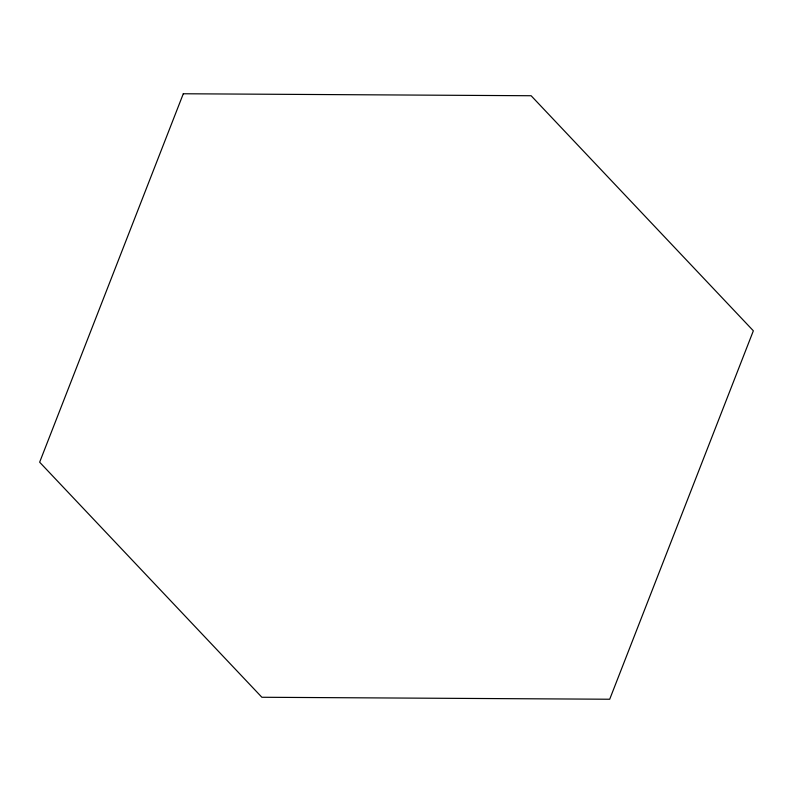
<?xml version="1.0" encoding="UTF-8"?>
<svg xmlns="http://www.w3.org/2000/svg" width="793" height="793" viewBox="0 0 793 793"><rect width="100%" height="100%" fill="white"/><g stroke="black" fill="none" stroke-linecap="round" stroke-linejoin="round"><path stroke-width="1.19" d="M183.292 93.762L39.65 462.2L261.878 697.265L609.708 699.238L753.35 330.8L531.122 95.735L183.292 93.762"/></g></svg>
